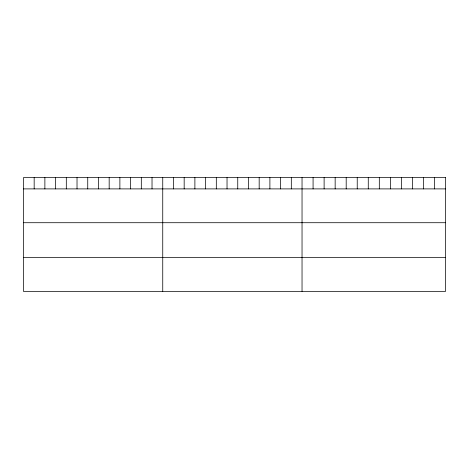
<?xml version="1.0" encoding="UTF-8"?>
<svg xmlns="http://www.w3.org/2000/svg" width="469" height="469" viewBox="0 0 469 469"><rect width="100%" height="100%" fill="white"/><g stroke="black" fill="none" stroke-linecap="round" stroke-linejoin="round"><path stroke-width="0.7" d="M23.45 188.896L445.55 188.896M23.45 222.716L445.55 222.716M23.45 257.563L445.55 257.563M434.511 177.616L434.511 188.896M423.472 177.616L423.472 188.896M412.433 177.616L412.433 188.896M401.394 177.616L401.394 188.896M390.355 177.616L390.355 188.896M379.315 177.616L379.315 188.896M368.271 177.616L368.271 188.896M357.231 177.616L357.231 188.896M346.192 177.616L346.192 188.896M335.153 177.616L335.153 188.896M324.114 177.616L324.114 188.896M313.075 177.616L313.075 188.896M302.036 177.616L302.036 291.384M291.319 177.616L291.319 188.896M280.609 177.616L280.609 188.896M269.892 177.616L269.892 188.896M259.175 177.616L259.175 188.896M248.464 177.616L248.464 188.896M237.748 177.616L237.748 188.896M227.031 177.616L227.031 188.896M216.315 177.616L216.315 188.896M205.604 177.616L205.604 188.896M194.887 177.616L194.887 188.896M184.17 177.616L184.17 188.896M173.46 177.616L173.46 188.896M162.743 177.616L162.743 291.384M152.026 177.616L152.026 188.896M141.316 177.616L141.316 188.896M130.599 177.616L130.599 188.896M119.882 177.616L119.882 188.896M109.171 177.616L109.171 188.896M98.455 177.616L98.455 188.896M87.738 177.616L87.738 188.896M77.022 177.616L77.022 188.896M66.311 177.616L66.311 188.896M55.594 177.616L55.594 188.896M44.877 177.616L44.877 188.896M34.167 177.616L34.167 188.896M445.55 177.616L23.45 177.616L23.45 291.384L445.55 291.384L445.55 177.616"/></g></svg>
